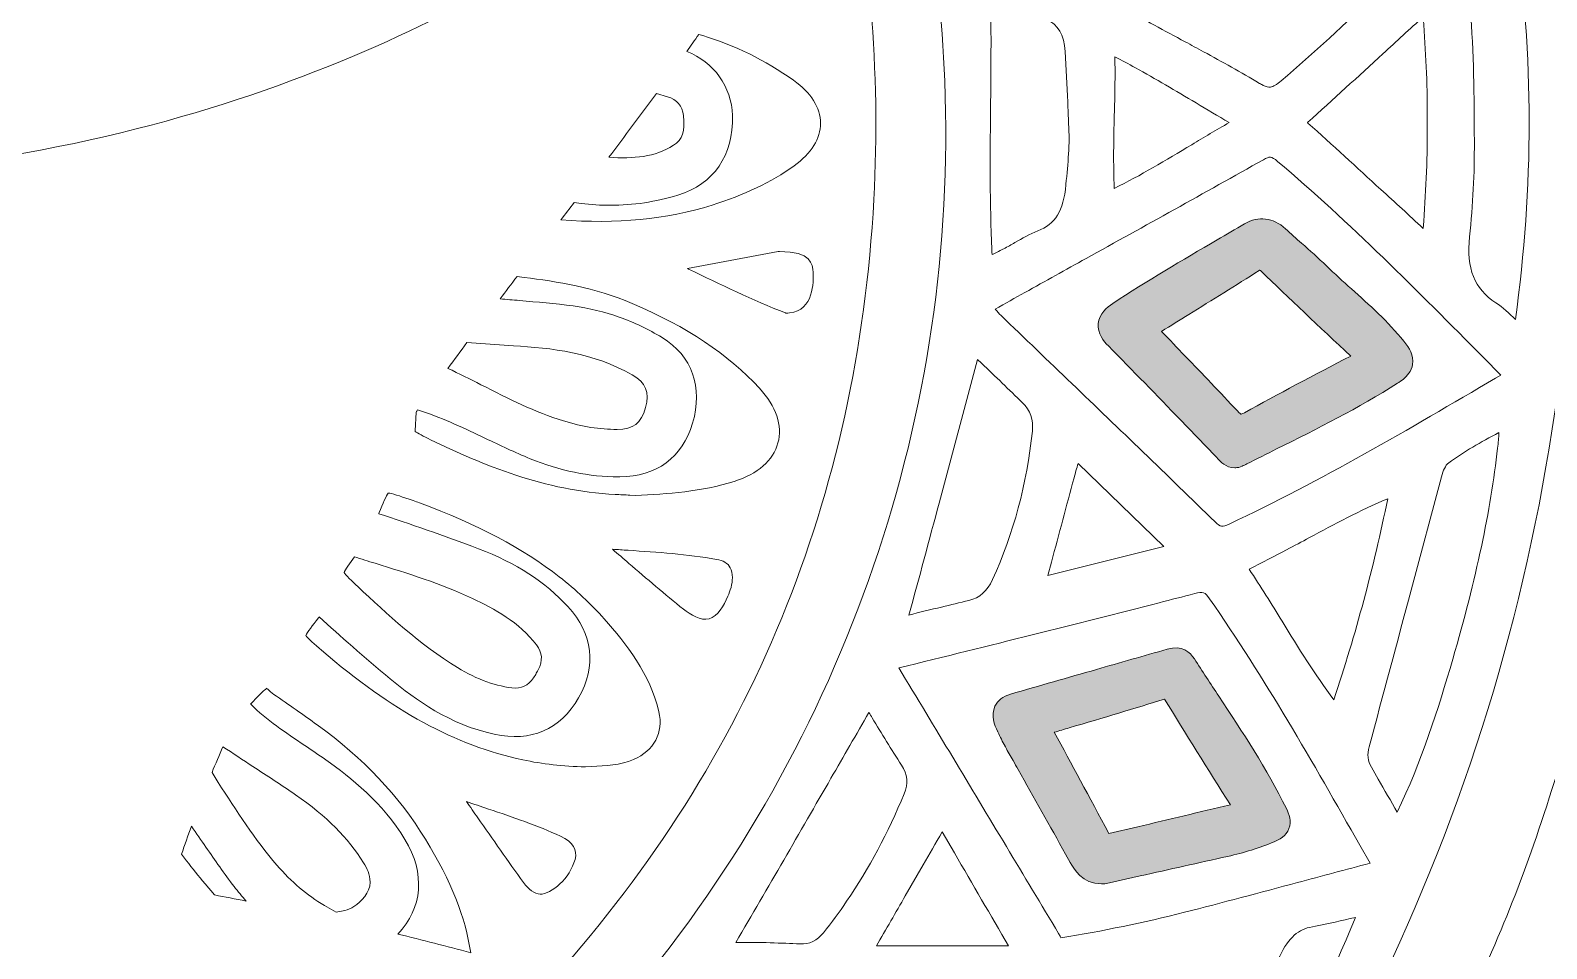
# Model space of a CAD drawing. Extents: x 126 to 2875, y -2951 to -49.
# Drawn here: x 2024.7 to 2422.1, y -1812.4 to -1571.7 of the extents above; entities that cross this region are included whole.
import ezdxf

# ---------------------------------------------------------------- set-up
doc = ezdxf.new("R2010")
doc.units = 0
doc.header["$MEASUREMENT"] = 0
doc.layers.add('Layer 1', color=7, linetype='Continuous')

# ---------------------------------------------------------------- blocks, each defined once
blk = doc.blocks.new('block 2')
at = {"layer": 'Layer 1', "true_color": 0x96c0ff}
h = blk.add_hatch(color=151, dxfattribs=at)
h.dxf.hatch_style = 2
edge = h.paths.add_edge_path()
edge.add_spline(control_points=[(2370.9, -1639.44), (2368.72, -1637.48), (2366.47, -1635.46), (2364.35, -1633.41), (2362.22, -1631.36), (2360, -1629.39), (2357.84, -1627.49), (2356.42, -1626.24), (2355, -1624.98), (2353.61, -1623.7), (2350.35, -1620.72), (2346.55, -1620.26), (2342.89, -1622.42), (2340.5, -1623.82), (2338.11, -1625.22), (2335.71, -1626.61), (2326.65, -1631.89), (2317.29, -1637.35), (2308.37, -1643.3), (2306.85, -1644.31), (2304.81, -1645.96), (2304.55, -1648.54), (2304.28, -1651.13), (2305.94, -1653.14), (2307.21, -1654.42), (2313.56, -1660.82), (2319.93, -1667.43), (2326.1, -1673.82), (2329.24, -1677.08), (2332.38, -1680.34), (2335.53, -1683.59), (2335.63, -1683.69), (2335.72, -1683.8), (2335.82, -1683.91), (2336.51, -1684.71), (2337.9, -1686.33), (2340.39, -1686.33), (2340.55, -1686.33), (2340.71, -1686.32), (2340.88, -1686.31), (2340.88, -1686.31), (2341.41, -1686.27), (2341.41, -1686.27), (2341.41, -1686.27), (2342.25, -1685.9), (2342.25, -1685.9), (2342.65, -1685.73), (2343.09, -1685.54), (2343.51, -1685.33), (2346.1, -1684.02), (2348.7, -1682.72), (2351.31, -1681.42), (2361.86, -1676.16), (2372.76, -1670.72), (2382.98, -1664.21), (2382.98, -1664.21), (2382.98, -1664.21), (2382.98, -1664.21), (2384.01, -1663.55), (2385.15, -1662.72), (2385.95, -1661.59), (2386.44, -1660.92), (2386.8, -1660.14), (2386.95, -1659.24), (2387.33, -1656.88), (2386.07, -1654.93), (2384.65, -1653.18), (2380.48, -1648.04), (2375.61, -1643.66), (2370.9, -1639.44)], knot_values=[0, 0, 0, 0, 1, 1, 1, 2, 2, 2, 3, 3, 3, 4, 4, 4, 5, 5, 5, 6, 6, 6, 7, 7, 7, 8, 8, 8, 9, 9, 9, 10, 10, 10, 11, 11, 11, 12, 12, 12, 13, 13, 13, 14, 14, 14, 15, 15, 15, 16, 16, 16, 17, 17, 17, 18, 18, 18, 19, 19, 19, 20, 20, 20, 21, 21, 21, 22, 22, 22, 23, 23, 23, 23], degree=3, periodic=1)
edge = h.paths.add_edge_path()
edge.add_spline(control_points=[(2342.86, -1671.93), (2342.25, -1672.27), (2341.98, -1672.31), (2341.94, -1672.31), (2341.94, -1672.3), (2341.65, -1672.16), (2341.01, -1671.46), (2336.51, -1666.6), (2331.85, -1661.75), (2327.35, -1657.07), (2325.27, -1654.91), (2323.2, -1652.75), (2321.14, -1650.59), (2323.52, -1649.11), (2325.9, -1647.63), (2328.28, -1646.16), (2334.35, -1642.41), (2340.62, -1638.53), (2346.75, -1634.63), (2346.81, -1634.59), (2346.87, -1634.56), (2346.92, -1634.53), (2346.99, -1634.6), (2347.1, -1634.69), (2347.22, -1634.81), (2354.41, -1641.7), (2362.52, -1649.49), (2370.73, -1657.05), (2361.02, -1662.07), (2351.65, -1667.08), (2342.86, -1671.93)], knot_values=[0, 0, 0, 0, 1, 1, 1, 2, 2, 2, 3, 3, 3, 4, 4, 4, 5, 5, 5, 6, 6, 6, 7, 7, 7, 8, 8, 8, 9, 9, 9, 10, 10, 10, 10], degree=3, periodic=1)
h = blk.add_hatch(color=151, dxfattribs=at)
h.dxf.hatch_style = 2
edge = h.paths.add_edge_path()
edge.add_spline(control_points=[(2336.13, -1746.2), (2333.99, -1742.96), (2331.85, -1739.72), (2329.76, -1736.45), (2328.62, -1734.68), (2326.47, -1732.79), (2322.65, -1733.89), (2316.46, -1735.67), (2310.26, -1737.45), (2304.06, -1739.22), (2296.56, -1741.37), (2289.06, -1743.52), (2281.57, -1745.68), (2279.56, -1746.26), (2278.18, -1747.34), (2277.47, -1748.88), (2276.32, -1751.36), (2277.42, -1753.79), (2278.15, -1755.4), (2278.17, -1755.44), (2278.18, -1755.47), (2278.2, -1755.5), (2278.2, -1755.5), (2278.2, -1755.51), (2278.2, -1755.51), (2278.21, -1755.54), (2278.23, -1755.57), (2278.25, -1755.61), (2278.84, -1756.9), (2279.47, -1758.14), (2280.12, -1759.35), (2280.15, -1759.41), (2280.19, -1759.47), (2280.22, -1759.54), (2280.88, -1760.75), (2281.56, -1761.94), (2282.22, -1763.1), (2282.67, -1763.88), (2283.11, -1764.65), (2283.54, -1765.43), (2287.68, -1772.83), (2291.83, -1780.24), (2295.99, -1787.64), (2295.99, -1787.64), (2297.2, -1789.8), (2297.2, -1789.8), (2298.09, -1791.38), (2300.36, -1795.43), (2305.37, -1795.43), (2305.66, -1795.43), (2305.97, -1795.42), (2306.28, -1795.39), (2306.28, -1795.39), (2306.68, -1795.33), (2306.68, -1795.33), (2306.68, -1795.33), (2315.53, -1793.34), (2315.53, -1793.34), (2323.18, -1791.63), (2330.82, -1789.91), (2338.46, -1788.22), (2342.73, -1787.28), (2346.73, -1786.03), (2350.67, -1784.4), (2351.97, -1783.86), (2353.79, -1782.92), (2354.54, -1780.95), (2355.27, -1779.01), (2354.56, -1777.11), (2353.85, -1775.68), (2348.74, -1765.28), (2342.33, -1755.58), (2336.13, -1746.2)], knot_values=[0, 0, 0, 0, 1, 1, 1, 2, 2, 2, 3, 3, 3, 4, 4, 4, 5, 5, 5, 6, 6, 6, 7, 7, 7, 8, 8, 8, 9, 9, 9, 10, 10, 10, 11, 11, 11, 12, 12, 12, 13, 13, 13, 14, 14, 14, 15, 15, 15, 16, 16, 16, 17, 17, 17, 18, 18, 18, 19, 19, 19, 20, 20, 20, 21, 21, 21, 22, 22, 22, 23, 23, 23, 24, 24, 24, 24], degree=3, periodic=1)
edge = h.paths.add_edge_path()
edge.add_spline(control_points=[(2314.91, -1780.46), (2314.91, -1780.46), (2307.36, -1782.25), (2307.36, -1782.25), (2302.06, -1772.38), (2297.57, -1764.03), (2293.01, -1755.7), (2294.34, -1755.31), (2295.65, -1754.92), (2296.94, -1754.54), (2306, -1751.86), (2314.21, -1749.38), (2321.9, -1747), (2327.41, -1755.91), (2333.3, -1765.4), (2339.19, -1774.69), (2331.12, -1776.59), (2323.05, -1778.52), (2314.91, -1780.46)], knot_values=[0, 0, 0, 0, 1, 1, 1, 2, 2, 2, 3, 3, 3, 4, 4, 4, 5, 5, 5, 6, 6, 6, 6], degree=3, periodic=1)
at = {"layer": 'Layer 1', "lineweight": 0}
for points, knots in [([(2818.52, -1015.73), (2765.29, -1065.49), (2703.63, -1093.3), (2640.24, -1096.15), (2556.69, -1099.87), (2474.7, -1071.45), (2412.6, -1046.28), (2390.46, -1037.31), (2368.11, -1027.6), (2346.48, -1018.23), (2338.27, -1014.67), (2330.02, -1011.09), (2321.71, -1007.53), (2370.51, -1008.44), (2426.27, -1007.2), (2513.09, -924.65), (2568.78, -871.7), (2642.17, -798.11), (2625.81, -711.87), (2622.52, -694.49), (2611.09, -653.09), (2560.09, -612.54), (2565.36, -622.37), (2601.86, -692.87), (2569.54, -747.69), (2554.2, -773.71), (2526.78, -791.73), (2470.03, -803.98), (2455.63, -807.08), (2439.86, -809.44), (2422.81, -811.04), (2491.94, -734.79), (2533.75, -634.63), (2547.11, -513), (2561.91, -378.42), (2538.09, -252.24), (2515.5, -170.1), (2510.84, -153.21), (2505.7, -136.24), (2500.21, -119.65), (2496.11, -107.32), (2491.02, -97.85), (2485.03, -91.28), (2485.03, -91.28), (2489.08, -88.91), (2489.08, -88.91), (2488.22, -87.43), (2467.53, -52.75), (2420.58, -50.35), (2390.21, -48.79), (2356.11, -61.25), (2319.21, -87.4), (2293.72, -105.48), (2266.78, -130.21), (2238.64, -161.33), (2186.92, -191.97), (2146.46, -219.39), (2111.33, -247.55), (2059.02, -289.5), (2001.37, -329.63), (1934.36, -338.98), (1877.45, -346.93), (1826.29, -329.19), (1772.12, -310.4), (1744.15, -300.69), (1715.23, -290.66), (1685.52, -284.53), (1598.6, -266.59), (1534.9, -282.01), (1500.31, -329.06), (1465.72, -282.01), (1402.02, -266.61), (1315.1, -284.53), (1285.39, -290.66), (1256.47, -300.69), (1228.5, -310.4), (1174.33, -329.19), (1123.17, -346.93), (1066.26, -338.98), (999.25, -329.63), (941.6, -289.5), (889.29, -247.55), (854.16, -219.39), (813.72, -191.97), (761.98, -161.33), (733.84, -130.21), (706.9, -105.48), (681.41, -87.4), (644.51, -61.25), (610.42, -48.78), (580.04, -50.35), (533.09, -52.75), (512.4, -87.43), (511.54, -88.91), (511.54, -88.91), (515.6, -91.28), (515.6, -91.28), (509.6, -97.85), (504.51, -107.32), (500.43, -119.65), (494.91, -136.25), (489.76, -153.22), (485.12, -170.1), (462.53, -252.24), (438.71, -378.42), (453.51, -513), (466.87, -634.63), (508.68, -734.79), (577.81, -811.04), (560.76, -809.44), (544.99, -807.08), (530.59, -803.98), (473.84, -791.73), (446.42, -773.71), (431.08, -747.69), (398.76, -692.87), (435.26, -622.37), (440.53, -612.54), (389.53, -653.09), (378.1, -694.49), (374.81, -711.87), (358.45, -798.11), (431.84, -871.7), (487.53, -924.65), (574.36, -1007.2), (630.11, -1008.44), (678.91, -1007.53), (670.6, -1011.09), (662.35, -1014.67), (654.14, -1018.23), (632.51, -1027.6), (610.16, -1037.31), (588.02, -1046.28), (525.92, -1071.45), (443.9, -1099.88), (360.39, -1096.15), (296.99, -1093.3), (235.33, -1065.49), (182.1, -1015.73), (182.1, -1015.73), (125.87, -963.15), (125.87, -963.15), (125.87, -963.15), (170.22, -1026.07), (170.22, -1026.07), (219.77, -1096.34), (304.4, -1156.08), (385.84, -1178.26), (421.01, -1187.83), (457.96, -1193.28), (496.54, -1194.59), (485.65, -1205.66), (470.29, -1222.36), (453.05, -1244.47), (422.71, -1283.4), (380.73, -1347.02), (353.04, -1429.06), (321.9, -1521.35), (314.84, -1617.62), (332.07, -1715.18), (353.53, -1836.78), (412.97, -1960.62), (508.76, -2083.27), (508.76, -2083.27), (517.35, -2094.25), (517.35, -2094.25), (517.35, -2094.25), (522.39, -2081.24), (522.39, -2081.24), (522.59, -2080.7), (544.03, -2026.57), (607.28, -1966.45), (618.55, -1955.74), (631.63, -1944.41), (646.68, -1932.9), (644.92, -1962.85), (643.59, -2025.77), (654.99, -2105.75), (664.24, -2170.7), (680.05, -2233.27), (701.96, -2291.74), (729.36, -2364.83), (766.43, -2431.68), (812.16, -2490.44), (814.05, -2493.21), (839.63, -2531.25), (859.49, -2587.32), (878.32, -2640.42), (895.73, -2721.14), (871.87, -2804.06), (871.87, -2804.06), (865.62, -2825.84), (865.62, -2825.84), (865.62, -2825.84), (884.08, -2812.68), (884.08, -2812.68), (885.65, -2811.57), (922.92, -2784.71), (954.16, -2735.73), (978.8, -2697.08), (1003.28, -2637.97), (992.89, -2564.05), (993.48, -2564.79), (994.03, -2565.49), (994.54, -2566.17), (1016.21, -2595.31), (1039.76, -2622.73), (1064.5, -2647.63), (1109.21, -2692.65), (1155.37, -2726.78), (1201.72, -2749.11), (1255.68, -2775.1), (1310.13, -2785.14), (1363.64, -2778.93), (1378.87, -2809.5), (1404.34, -2833.21), (1429, -2856.2), (1455.2, -2880.59), (1479.94, -2903.62), (1493.04, -2933.91), (1493.04, -2933.91), (1500.31, -2950.67), (1500.31, -2950.67), (1500.31, -2950.67), (1507.58, -2933.91), (1507.58, -2933.91), (1520.68, -2903.62), (1545.42, -2880.59), (1571.62, -2856.2), (1596.29, -2833.21), (1621.76, -2809.5), (1636.98, -2778.93), (1690.49, -2785.14), (1744.94, -2775.1), (1798.9, -2749.11), (1845.25, -2726.78), (1891.43, -2692.65), (1936.12, -2647.63), (1960.86, -2622.73), (1984.41, -2595.33), (2006.08, -2566.18), (2006.59, -2565.5), (2007.14, -2564.79), (2007.73, -2564.05), (1997.35, -2637.97), (2021.82, -2697.08), (2046.46, -2735.73), (2077.7, -2784.71), (2114.98, -2811.57), (2116.54, -2812.68), (2116.54, -2812.68), (2135, -2825.84), (2135, -2825.84), (2135, -2825.84), (2128.75, -2804.06), (2128.75, -2804.06), (2104.89, -2721.14), (2122.3, -2640.42), (2141.13, -2587.32), (2161.01, -2531.22), (2186.59, -2493.18), (2188.46, -2490.44), (2234.19, -2431.68), (2271.26, -2364.83), (2298.65, -2291.74), (2320.57, -2233.27), (2336.38, -2170.7), (2345.63, -2105.75), (2357.03, -2025.77), (2355.7, -1962.85), (2353.94, -1932.9), (2368.99, -1944.41), (2382.07, -1955.74), (2393.34, -1966.45), (2456.59, -2026.57), (2478.03, -2080.7), (2478.23, -2081.24), (2478.23, -2081.24), (2483.25, -2094.29), (2483.25, -2094.29), (2483.25, -2094.29), (2491.86, -2083.27), (2491.86, -2083.27), (2587.65, -1960.62), (2647.09, -1836.78), (2668.55, -1715.18), (2685.78, -1617.62), (2678.72, -1521.35), (2647.58, -1429.06), (2619.89, -1347.02), (2577.91, -1283.4), (2547.57, -1244.47), (2530.33, -1222.36), (2514.97, -1205.66), (2504.08, -1194.59), (2542.66, -1193.28), (2579.61, -1187.83), (2614.78, -1178.26), (2696.22, -1156.08), (2780.85, -1096.34), (2830.4, -1026.07), (2830.4, -1026.07), (2874.75, -963.15), (2874.75, -963.15), (2874.75, -963.15), (2818.52, -1015.73), (2818.52, -1015.73)], [0, 0, 0, 0, 1, 1, 1, 2, 2, 2, 3, 3, 3, 4, 4, 4, 5, 5, 5, 6, 6, 6, 7, 7, 7, 8, 8, 8, 9, 9, 9, 10, 10, 10, 11, 11, 11, 12, 12, 12, 13, 13, 13, 14, 14, 14, 15, 15, 15, 16, 16, 16, 17, 17, 17, 18, 18, 18, 19, 19, 19, 20, 20, 20, 21, 21, 21, 22, 22, 22, 23, 23, 23, 24, 24, 24, 25, 25, 25, 26, 26, 26, 27, 27, 27, 28, 28, 28, 29, 29, 29, 30, 30, 30, 31, 31, 31, 32, 32, 32, 33, 33, 33, 34, 34, 34, 35, 35, 35, 36, 36, 36, 37, 37, 37, 38, 38, 38, 39, 39, 39, 40, 40, 40, 41, 41, 41, 42, 42, 42, 43, 43, 43, 44, 44, 44, 45, 45, 45, 46, 46, 46, 47, 47, 47, 48, 48, 48, 49, 49, 49, 50, 50, 50, 51, 51, 51, 52, 52, 52, 53, 53, 53, 54, 54, 54, 55, 55, 55, 56, 56, 56, 57, 57, 57, 58, 58, 58, 59, 59, 59, 60, 60, 60, 61, 61, 61, 62, 62, 62, 63, 63, 63, 64, 64, 64, 65, 65, 65, 66, 66, 66, 67, 67, 67, 68, 68, 68, 69, 69, 69, 70, 70, 70, 71, 71, 71, 72, 72, 72, 73, 73, 73, 74, 74, 74, 75, 75, 75, 76, 76, 76, 77, 77, 77, 78, 78, 78, 79, 79, 79, 80, 80, 80, 81, 81, 81, 82, 82, 82, 83, 83, 83, 84, 84, 84, 85, 85, 85, 86, 86, 86, 87, 87, 87, 88, 88, 88, 89, 89, 89, 90, 90, 90, 91, 91, 91, 92, 92, 92, 93, 93, 93, 94, 94, 94, 95, 95, 95, 96, 96, 96, 97, 97, 97, 98, 98, 98, 99, 99, 99, 100, 100, 100, 101, 101, 101, 102, 102, 102, 102]), ([(2352.44, -1911.22), (2352.44, -1911.22), (2352.1, -1911.71), (2352.1, -1911.71), (2345.87, -1907.18), (2339.52, -1902.76), (2333.04, -1898.47), (2396.4, -1809.49), (2429.8, -1704.59), (2429.65, -1595.1), (2429.57, -1524.07), (2415.42, -1455.16), (2387.59, -1390.29), (2360.68, -1327.55), (2322.25, -1271.35), (2273.37, -1223.28), (2273.37, -1223.28), (2269.01, -1218.99), (2269.01, -1218.99), (2263.03, -1201.34), (2255.61, -1184.49), (2246.88, -1168.77), (2261.75, -1180.88), (2275.68, -1194.5), (2289.21, -1207.73), (2289.21, -1207.73), (2292.87, -1211.31), (2292.87, -1211.31), (2327.85, -1245.44), (2354.92, -1280.61), (2375.63, -1318.81), (2379.03, -1325.08), (2382.61, -1331.36), (2386.07, -1337.44), (2392.85, -1349.28), (2399.85, -1361.53), (2405.66, -1374.1), (2418.45, -1401.69), (2426.65, -1430.55), (2435.29, -1462.68), (2444.25, -1495.97), (2449.14, -1524.24), (2450.66, -1551.65), (2451.58, -1568.03), (2451.43, -1584.75), (2451.31, -1600.92), (2451.24, -1608.62), (2451.18, -1616.58), (2451.23, -1624.41), (2451.31, -1639.44), (2449.73, -1654.43), (2448.16, -1667.12), (2445.04, -1692.36), (2438.52, -1716.73), (2432.22, -1740.32), (2424.9, -1767.69), (2418.1, -1788.39), (2410.14, -1807.47), (2401.38, -1828.47), (2389.75, -1848.47), (2378.49, -1867.79), (2374.91, -1873.95), (2371.21, -1880.32), (2367.65, -1886.63), (2362.04, -1896.56), (2357.22, -1904.38), (2352.44, -1911.22)], [0, 0, 0, 0, 1, 1, 1, 2, 2, 2, 3, 3, 3, 4, 4, 4, 5, 5, 5, 6, 6, 6, 7, 7, 7, 8, 8, 8, 9, 9, 9, 10, 10, 10, 11, 11, 11, 12, 12, 12, 13, 13, 13, 14, 14, 14, 15, 15, 15, 16, 16, 16, 17, 17, 17, 18, 18, 18, 19, 19, 19, 20, 20, 20, 21, 21, 21, 22, 22, 22, 22]), ([(1814.28, -1505.98), (1817.74, -1506.33), (1821.18, -1506.55), (1824.56, -1506.55), (1840.09, -1506.55), (1854.75, -1502.78), (1868.18, -1495.42), (1898.14, -1507.12), (1929.44, -1513.02), (1961.68, -1513.02), (1975.64, -1513.02), (1989.78, -1511.91), (2004.06, -1509.71), (2042.79, -1503.71), (2082.6, -1489.61), (2122.4, -1467.8), (2178.82, -1436.86), (2218.47, -1399.78), (2231.02, -1387.33), (2239.06, -1390.42), (2248.32, -1392.32), (2258.98, -1392.32), (2260.83, -1392.32), (2262.73, -1392.24), (2264.68, -1392.11), (2257.25, -1428.92), (2243.37, -1466.37), (2222.82, -1505.17), (2212.82, -1514.97), (2178.69, -1546.12), (2123.97, -1571.89), (2063.37, -1600.43), (1964.69, -1627.71), (1838.73, -1595.65), (1829.92, -1566.22), (1821.67, -1536.32), (1814.28, -1505.99), (1814.28, -1505.99), (1814.28, -1505.98), (1814.28, -1505.98)], [0, 0, 0, 0, 1, 1, 1, 2, 2, 2, 3, 3, 3, 4, 4, 4, 5, 5, 5, 6, 6, 6, 7, 7, 7, 8, 8, 8, 9, 9, 9, 10, 10, 10, 11, 11, 11, 12, 12, 12, 13, 13, 13, 13]), ([(2182.08, -1824.85), (2182.08, -1824.85), (2181.27, -1825.81), (2181.27, -1825.81), (2174.95, -1823.73), (2168.59, -1821.72), (2162.16, -1819.78), (2213.4, -1762.56), (2241.52, -1694.03), (2245.73, -1616.06), (2247.55, -1582.26), (2244.67, -1548.91), (2237.15, -1516.9), (2237.15, -1516.9), (2236.45, -1513.91), (2236.45, -1513.91), (2237.04, -1513.31), (2237.42, -1512.91), (2237.54, -1512.77), (2237.54, -1512.77), (2236.97, -1512.25), (2236.97, -1512.25), (2241.03, -1504.57), (2244.84, -1496.95), (2248.4, -1489.37), (2257.65, -1519.81), (2263.01, -1551.95), (2264.31, -1584.95), (2267.75, -1671.87), (2238.54, -1757.07), (2182.08, -1824.85)], [0, 0, 0, 0, 1, 1, 1, 2, 2, 2, 3, 3, 3, 4, 4, 4, 5, 5, 5, 6, 6, 6, 7, 7, 7, 8, 8, 8, 9, 9, 9, 10, 10, 10, 10]), ([(2401.24, -1538.54), (2385.68, -1554.18), (2369.58, -1570.34), (2352.53, -1584.87), (2351.3, -1585.92), (2350.49, -1586.47), (2349.67, -1586.57), (2349.1, -1586.63), (2348.51, -1586.47), (2347.8, -1586.12), (2347.48, -1585.96), (2347.16, -1585.79), (2346.78, -1585.57), (2341.99, -1582.69), (2337.05, -1579.95), (2332.16, -1577.29), (2330.53, -1576.4), (2328.91, -1575.53), (2327.3, -1574.66), (2322.01, -1571.81), (2316.55, -1568.87), (2311.28, -1565.8), (2303.46, -1561.24), (2295.35, -1556.9), (2287.52, -1552.72), (2284.18, -1550.93), (2280.84, -1549.13), (2277.51, -1547.32), (2283.15, -1541.85), (2288.8, -1536.37), (2294.45, -1530.89), (2307.84, -1517.9), (2321.69, -1504.47), (2335.21, -1491.18), (2335.47, -1490.94), (2335.67, -1490.75), (2335.86, -1490.59), (2336.8, -1489.81), (2337.35, -1489.89), (2338.97, -1490.65), (2362.85, -1501.86), (2385.99, -1515.51), (2408.38, -1528.69), (2408.38, -1528.69), (2410.07, -1529.69), (2410.07, -1529.69), (2407.13, -1532.63), (2404.18, -1535.59), (2401.24, -1538.54)], [0, 0, 0, 0, 1, 1, 1, 2, 2, 2, 3, 3, 3, 4, 4, 4, 5, 5, 5, 6, 6, 6, 7, 7, 7, 8, 8, 8, 9, 9, 9, 10, 10, 10, 11, 11, 11, 12, 12, 12, 13, 13, 13, 14, 14, 14, 15, 15, 15, 16, 16, 16, 16]), ([(2408.73, -1643.09), (2403.08, -1639.37), (2401.03, -1634.2), (2401.89, -1625.78), (2402.76, -1617.43), (2403.17, -1609.06), (2403.12, -1600.92), (2403.12, -1600.92), (2403.11, -1598.25), (2403.11, -1598.25), (2403.04, -1586.98), (2402.98, -1575.33), (2401.81, -1563.82), (2401.25, -1558.44), (2402, -1555.13), (2404.28, -1552.75), (2407.13, -1549.79), (2410.28, -1547.02), (2413.6, -1544.09), (2413.68, -1544.02), (2413.76, -1543.95), (2413.82, -1543.89), (2418.7, -1578.62), (2418.71, -1612.64), (2413.87, -1647.51), (2412.26, -1645.86), (2410.63, -1644.34), (2408.73, -1643.09)], [0, 0, 0, 0, 1, 1, 1, 2, 2, 2, 3, 3, 3, 4, 4, 4, 5, 5, 5, 6, 6, 6, 7, 7, 7, 8, 8, 8, 9, 9, 9, 9]), ([(2276.58, -1627.53), (2276.58, -1627.53), (2276.56, -1626.88), (2276.56, -1626.88), (2276.09, -1614.92), (2276.22, -1602.71), (2276.33, -1590.92), (2276.36, -1588.43), (2276.39, -1585.95), (2276.41, -1583.43), (2276.42, -1580.91), (2276.44, -1578.4), (2276.44, -1575.86), (2276.45, -1570.82), (2276.42, -1565.73), (2276.3, -1560.67), (2277.01, -1561.08), (2277.72, -1561.49), (2278.43, -1561.92), (2282.42, -1564.25), (2286.54, -1566.67), (2290.84, -1568.71), (2294.14, -1570.28), (2295.59, -1572.75), (2295.88, -1577.23), (2296.15, -1581.63), (2296.35, -1586.11), (2296.54, -1590.46), (2296.62, -1592.36), (2296.7, -1594.27), (2296.79, -1596.19), (2297.13, -1601.45), (2296.62, -1606.57), (2296.08, -1612.02), (2296.08, -1612.02), (2296.07, -1612.19), (2296.07, -1612.19), (2295.39, -1619.08), (2293.31, -1622.47), (2288.69, -1624.27), (2286.55, -1625.09), (2284.61, -1626.22), (2282.72, -1627.3), (2281.76, -1627.87), (2280.78, -1628.42), (2279.78, -1628.93), (2279.78, -1628.93), (2279.57, -1629.04), (2279.57, -1629.04), (2278.57, -1629.54), (2277.55, -1630.08), (2276.72, -1630.48), (2276.66, -1629.62), (2276.63, -1628.56), (2276.58, -1627.53)], [0, 0, 0, 0, 1, 1, 1, 2, 2, 2, 3, 3, 3, 4, 4, 4, 5, 5, 5, 6, 6, 6, 7, 7, 7, 8, 8, 8, 9, 9, 9, 10, 10, 10, 11, 11, 11, 12, 12, 12, 13, 13, 13, 14, 14, 14, 15, 15, 15, 16, 16, 16, 17, 17, 17, 18, 18, 18, 18]), ([(2389.86, -1621.72), (2389.86, -1621.72), (2389.73, -1623.58), (2389.73, -1623.58), (2386.03, -1620.19), (2382.31, -1616.78), (2378.6, -1613.38), (2372.37, -1607.67), (2365.91, -1601.75), (2359.51, -1595.97), (2359.46, -1595.92), (2359.42, -1595.89), (2359.37, -1595.84), (2359.4, -1595.83), (2359.42, -1595.79), (2359.45, -1595.78), (2366.07, -1589.83), (2372.73, -1583.72), (2379.17, -1577.8), (2382.69, -1574.57), (2386.22, -1571.34), (2389.75, -1568.12), (2389.75, -1568.12), (2389.87, -1570.21), (2389.87, -1570.21), (2390.41, -1578.52), (2390.95, -1587.14), (2390.73, -1595.54), (2390.73, -1595.54), (2390.73, -1595.73), (2390.73, -1595.73), (2390.98, -1604.36), (2390.41, -1613.19), (2389.86, -1621.72)], [0, 0, 0, 0, 1, 1, 1, 2, 2, 2, 3, 3, 3, 4, 4, 4, 5, 5, 5, 6, 6, 6, 7, 7, 7, 8, 8, 8, 9, 9, 9, 10, 10, 10, 11, 11, 11, 11]), ([(2224.85, -1607.18), (2218.79, -1611.51), (2211.74, -1614.88), (2203.32, -1617.5), (2191.32, -1621.22), (2178.31, -1622.47), (2163.67, -1621.36), (2164.82, -1619.86), (2165.99, -1618.34), (2167.15, -1616.83), (2167.15, -1616.83), (2169, -1617.05), (2169, -1617.05), (2171.57, -1617.37), (2174.11, -1617.54), (2176.66, -1617.54), (2182.66, -1617.54), (2188.58, -1616.64), (2194.35, -1614.87), (2203.84, -1611.94), (2208.92, -1604.53), (2208.66, -1594.01), (2208.47, -1586.47), (2203.81, -1579.98), (2196.7, -1577.23), (2197.76, -1575.74), (2198.81, -1574.25), (2199.85, -1572.75), (2199.85, -1572.75), (2200.87, -1573.05), (2200.87, -1573.05), (2209.21, -1575.55), (2217.22, -1579.49), (2224.69, -1584.78), (2229.25, -1588.01), (2231.77, -1592.01), (2231.78, -1596.03), (2231.78, -1600.02), (2229.33, -1603.98), (2224.85, -1607.18)], [0, 0, 0, 0, 1, 1, 1, 2, 2, 2, 3, 3, 3, 4, 4, 4, 5, 5, 5, 6, 6, 6, 7, 7, 7, 8, 8, 8, 9, 9, 9, 10, 10, 10, 11, 11, 11, 12, 12, 12, 13, 13, 13, 13]), ([(2308.9, -1578.63), (2310.71, -1579.55), (2312.5, -1580.52), (2314.27, -1581.48), (2319.59, -1584.41), (2324.8, -1587.5), (2330.18, -1590.71), (2333.01, -1592.41), (2335.91, -1594.13), (2338.85, -1595.86), (2335.51, -1597.79), (2332.25, -1599.74), (2329.07, -1601.65), (2322.2, -1605.77), (2315.66, -1609.69), (2308.76, -1613.13), (2308.45, -1606.69), (2308.6, -1600.23), (2308.76, -1593.93), (2308.89, -1588.92), (2309.02, -1583.8), (2308.9, -1578.63)], [0, 0, 0, 0, 1, 1, 1, 2, 2, 2, 3, 3, 3, 4, 4, 4, 5, 5, 5, 6, 6, 6, 7, 7, 7, 7]), ([(2193.22, -1601.81), (2188.31, -1604.93), (2182.84, -1605.37), (2176.24, -1604.96), (2180.43, -1599.44), (2184.61, -1593.86), (2188.74, -1588.23), (2188.74, -1588.23), (2191.62, -1589.08), (2191.62, -1589.08), (2194.17, -1589.86), (2195.5, -1591.43), (2195.82, -1594.04), (2196.31, -1598.12), (2195.58, -1600.31), (2193.22, -1601.81)], [0, 0, 0, 0, 1, 1, 1, 2, 2, 2, 3, 3, 3, 4, 4, 4, 5, 5, 5, 5]), ([(2408.69, -1662.83), (2386.18, -1676.1), (2362.92, -1689.82), (2338.89, -1701.09), (2336.99, -1702), (2336.64, -1701.93), (2335.15, -1700.51), (2322.71, -1688.37), (2309.97, -1676.13), (2297.65, -1664.29), (2291.44, -1658.34), (2285.26, -1652.39), (2279.07, -1646.42), (2278.54, -1645.93), (2278.05, -1645.36), (2277.56, -1644.76), (2280.14, -1643.28), (2282.74, -1641.83), (2285.33, -1640.39), (2290.67, -1637.43), (2296.02, -1634.45), (2301.35, -1631.49), (2316.61, -1623.04), (2332.38, -1614.3), (2347.83, -1605.59), (2349.51, -1604.64), (2349.86, -1604.61), (2351.55, -1606.04), (2370.51, -1622.1), (2388.31, -1640.09), (2405.53, -1657.47), (2405.53, -1657.47), (2410.06, -1662.03), (2410.06, -1662.03), (2410.06, -1662.03), (2408.69, -1662.83), (2408.69, -1662.83)], [0, 0, 0, 0, 1, 1, 1, 2, 2, 2, 3, 3, 3, 4, 4, 4, 5, 5, 5, 6, 6, 6, 7, 7, 7, 8, 8, 8, 9, 9, 9, 10, 10, 10, 11, 11, 11, 12, 12, 12, 12]), ([(2370.9, -1639.44), (2368.72, -1637.48), (2366.47, -1635.46), (2364.35, -1633.41), (2362.22, -1631.36), (2360, -1629.39), (2357.84, -1627.49), (2356.42, -1626.24), (2355, -1624.98), (2353.61, -1623.7), (2350.35, -1620.72), (2346.55, -1620.26), (2342.89, -1622.42), (2340.5, -1623.82), (2338.11, -1625.22), (2335.71, -1626.61), (2326.65, -1631.89), (2317.29, -1637.35), (2308.37, -1643.3), (2306.85, -1644.31), (2304.81, -1645.96), (2304.55, -1648.54), (2304.28, -1651.13), (2305.94, -1653.14), (2307.21, -1654.42), (2313.56, -1660.82), (2319.93, -1667.43), (2326.1, -1673.82), (2329.24, -1677.08), (2332.38, -1680.34), (2335.53, -1683.59), (2335.63, -1683.69), (2335.72, -1683.8), (2335.82, -1683.91), (2336.51, -1684.71), (2337.9, -1686.33), (2340.39, -1686.33), (2340.55, -1686.33), (2340.71, -1686.32), (2340.88, -1686.31), (2340.88, -1686.31), (2341.41, -1686.27), (2341.41, -1686.27), (2341.41, -1686.27), (2342.25, -1685.9), (2342.25, -1685.9), (2342.65, -1685.73), (2343.09, -1685.54), (2343.51, -1685.33), (2346.1, -1684.02), (2348.7, -1682.72), (2351.31, -1681.42), (2361.86, -1676.16), (2372.76, -1670.72), (2382.98, -1664.21), (2382.98, -1664.21), (2382.98, -1664.21), (2382.98, -1664.21), (2384.01, -1663.55), (2385.15, -1662.72), (2385.95, -1661.59), (2386.44, -1660.92), (2386.8, -1660.14), (2386.95, -1659.24), (2387.33, -1656.88), (2386.07, -1654.93), (2384.65, -1653.18), (2380.48, -1648.04), (2375.61, -1643.66), (2370.9, -1639.44)], [0, 0, 0, 0, 1, 1, 1, 2, 2, 2, 3, 3, 3, 4, 4, 4, 5, 5, 5, 6, 6, 6, 7, 7, 7, 8, 8, 8, 9, 9, 9, 10, 10, 10, 11, 11, 11, 12, 12, 12, 13, 13, 13, 14, 14, 14, 15, 15, 15, 16, 16, 16, 17, 17, 17, 18, 18, 18, 19, 19, 19, 20, 20, 20, 21, 21, 21, 22, 22, 22, 23, 23, 23, 23]), ([(2197.18, -1634.24), (2197.18, -1634.24), (2196.88, -1634.1), (2196.88, -1634.1), (2196.88, -1634.1), (2220.67, -1629.64), (2220.67, -1629.64), (2220.67, -1629.64), (2221.03, -1629.64), (2221.03, -1629.64), (2229.41, -1629.64), (2229.63, -1632.95), (2229.79, -1635.16), (2229.95, -1637.49), (2229.99, -1645.12), (2223.66, -1645.75), (2223.28, -1645.78), (2223.03, -1645.8), (2222.87, -1645.8), (2222.82, -1645.8), (2222.81, -1645.8), (2222.76, -1645.78), (2222.68, -1645.78), (2222.62, -1645.78), (2222.6, -1645.77), (2213.99, -1642.43), (2205.44, -1638.27), (2197.18, -1634.24)], [0, 0, 0, 0, 1, 1, 1, 2, 2, 2, 3, 3, 3, 4, 4, 4, 5, 5, 5, 6, 6, 6, 7, 7, 7, 8, 8, 8, 9, 9, 9, 9]), ([(2183.26, -1693.62), (2183.26, -1693.62), (2181.81, -1693.54), (2181.81, -1693.54), (2180.54, -1693.46), (2179.24, -1693.4), (2177.96, -1693.34), (2159.49, -1692.43), (2143.14, -1685.58), (2129.57, -1678.99), (2127.78, -1678.12), (2126.02, -1677.27), (2125.52, -1676.83), (2125.52, -1676.79), (2125.52, -1676.75), (2125.53, -1676.68), (2125.53, -1676.68), (2125.76, -1671.76), (2125.76, -1671.76), (2125.9, -1671.57), (2126.02, -1671.38), (2126.17, -1671.19), (2126.17, -1671.19), (2127.45, -1671.57), (2127.45, -1671.57), (2133.13, -1673.49), (2138.63, -1676.11), (2143.93, -1678.65), (2147.73, -1680.45), (2151.65, -1682.32), (2155.64, -1683.97), (2163.4, -1687.13), (2171.2, -1688.73), (2178.83, -1688.73), (2178.83, -1688.73), (2179.13, -1688.73), (2179.13, -1688.73), (2188.79, -1688.68), (2195.56, -1683.66), (2198.24, -1674.63), (2201.01, -1665.21), (2198.1, -1657.02), (2190.23, -1652.21), (2186.65, -1650.01), (2182.92, -1648.24), (2179.02, -1646.84), (2175.13, -1645.47), (2171.08, -1644.5), (2166.91, -1643.93), (2162.21, -1643.31), (2157.45, -1642.9), (2152.84, -1642.51), (2151.16, -1642.35), (2149.47, -1642.21), (2147.79, -1642.05), (2149.26, -1640.1), (2150.75, -1638.15), (2152.24, -1636.22), (2152.24, -1636.22), (2154.09, -1636.44), (2154.09, -1636.44), (2162.59, -1637.49), (2172.6, -1639.1), (2182.36, -1643.27), (2196.83, -1649.41), (2207.45, -1656.49), (2215.76, -1665.52), (2220.1, -1670.23), (2221.83, -1675.32), (2220.61, -1679.85), (2219.39, -1684.41), (2215.3, -1687.99), (2209.13, -1689.92), (2200.6, -1692.58), (2191.69, -1693.21), (2183.26, -1693.62)], [0, 0, 0, 0, 1, 1, 1, 2, 2, 2, 3, 3, 3, 4, 4, 4, 5, 5, 5, 6, 6, 6, 7, 7, 7, 8, 8, 8, 9, 9, 9, 10, 10, 10, 11, 11, 11, 12, 12, 12, 13, 13, 13, 14, 14, 14, 15, 15, 15, 16, 16, 16, 17, 17, 17, 18, 18, 18, 19, 19, 19, 20, 20, 20, 21, 21, 21, 22, 22, 22, 23, 23, 23, 24, 24, 24, 25, 25, 25, 25]), ([(2342.86, -1671.93), (2342.25, -1672.27), (2341.98, -1672.31), (2341.94, -1672.31), (2341.94, -1672.3), (2341.65, -1672.16), (2341.01, -1671.46), (2336.51, -1666.6), (2331.85, -1661.75), (2327.35, -1657.07), (2325.27, -1654.91), (2323.2, -1652.75), (2321.14, -1650.59), (2323.52, -1649.11), (2325.9, -1647.63), (2328.28, -1646.16), (2334.35, -1642.41), (2340.62, -1638.53), (2346.75, -1634.63), (2346.81, -1634.59), (2346.87, -1634.56), (2346.92, -1634.53), (2346.99, -1634.6), (2347.1, -1634.69), (2347.22, -1634.81), (2354.41, -1641.7), (2362.52, -1649.49), (2370.73, -1657.05), (2361.02, -1662.07), (2351.65, -1667.08), (2342.86, -1671.93)], [0, 0, 0, 0, 1, 1, 1, 2, 2, 2, 3, 3, 3, 4, 4, 4, 5, 5, 5, 6, 6, 6, 7, 7, 7, 8, 8, 8, 9, 9, 9, 10, 10, 10, 10]), ([(2139.1, -1653.54), (2139.1, -1653.54), (2151.26, -1654.38), (2151.26, -1654.38), (2161.06, -1654.9), (2172.36, -1656.2), (2182.39, -1661.99), (2186.03, -1664.08), (2187.02, -1666.51), (2185.89, -1670.59), (2184.75, -1674.67), (2182.66, -1676.27), (2178.45, -1676.29), (2173.93, -1676.32), (2169.37, -1675.58), (2164.4, -1674.06), (2156.89, -1671.76), (2150.02, -1668.26), (2142.76, -1664.57), (2139.94, -1663.13), (2137.03, -1661.66), (2134.1, -1660.28), (2135.76, -1658.02), (2137.42, -1655.77), (2139.1, -1653.54)], [0, 0, 0, 0, 1, 1, 1, 2, 2, 2, 3, 3, 3, 4, 4, 4, 5, 5, 5, 6, 6, 6, 7, 7, 7, 8, 8, 8, 8]), ([(2262.82, -1695.66), (2262.82, -1695.66), (2272.92, -1657.97), (2272.92, -1657.97), (2272.92, -1657.97), (2273.94, -1658.94), (2273.94, -1658.94), (2277.64, -1662.47), (2281.17, -1665.86), (2284.69, -1669.28), (2286.74, -1671.29), (2287.58, -1673.72), (2287.28, -1676.73), (2285.86, -1690.52), (2282.34, -1703.61), (2276.83, -1715.66), (2275.46, -1718.68), (2273.48, -1720.42), (2270.63, -1721.13), (2268.25, -1721.73), (2265.88, -1722.3), (2263.49, -1722.86), (2260.67, -1723.52), (2257.77, -1724.22), (2254.89, -1724.96), (2257.62, -1715.2), (2260.26, -1705.27), (2262.82, -1695.66)], [0, 0, 0, 0, 1, 1, 1, 2, 2, 2, 3, 3, 3, 4, 4, 4, 5, 5, 5, 6, 6, 6, 7, 7, 7, 8, 8, 8, 9, 9, 9, 9]), ([(2375.55, -1759.49), (2379.22, -1745.81), (2382.89, -1732.15), (2386.55, -1718.47), (2386.55, -1718.47), (2394.51, -1688.76), (2394.51, -1688.76), (2394.99, -1686.99), (2395.46, -1685.77), (2396.41, -1685.07), (2400.42, -1682.13), (2404.8, -1679.63), (2409.58, -1677.11), (2409.52, -1678.49), (2409.38, -1679.82), (2409.22, -1681.18), (2407.36, -1697.67), (2403.63, -1715.26), (2397.46, -1736.49), (2393.67, -1749.58), (2389.27, -1763.45), (2382.88, -1776.65), (2381.25, -1773.7), (2379.55, -1770.79), (2377.92, -1767.94), (2377.92, -1767.94), (2376.13, -1764.84), (2376.13, -1764.84), (2375.18, -1763.18), (2375.01, -1761.53), (2375.55, -1759.49)], [0, 0, 0, 0, 1, 1, 1, 2, 2, 2, 3, 3, 3, 4, 4, 4, 5, 5, 5, 6, 6, 6, 7, 7, 7, 8, 8, 8, 9, 9, 9, 10, 10, 10, 10]), ([(2291.37, -1714.58), (2291.37, -1714.58), (2292.3, -1711.08), (2292.3, -1711.08), (2294.26, -1703.7), (2296.23, -1696.34), (2298.2, -1688.98), (2298.54, -1687.73), (2298.88, -1686.5), (2299.26, -1685.2), (2299.26, -1685.2), (2321.77, -1706.97), (2321.77, -1706.97), (2321.77, -1706.97), (2291.37, -1714.58), (2291.37, -1714.58)], [0, 0, 0, 0, 1, 1, 1, 2, 2, 2, 3, 3, 3, 4, 4, 4, 5, 5, 5, 5]), ([(2153.73, -1762.91), (2135.9, -1759.06), (2119.63, -1750.21), (2100.97, -1734.19), (2099.24, -1732.72), (2097.29, -1731.04), (2096.87, -1730.33), (2097.14, -1729.55), (2098.67, -1727.61), (2100.14, -1725.72), (2100.14, -1725.72), (2100.35, -1725.47), (2100.35, -1725.47), (2100.35, -1725.45), (2100.36, -1725.45), (2100.36, -1725.44), (2105.76, -1730.33), (2112.19, -1736.09), (2118.98, -1741.7), (2125.55, -1747.13), (2134.59, -1753.68), (2146.24, -1756.21), (2155.91, -1758.3), (2163.56, -1754.99), (2168.34, -1746.65), (2173.13, -1738.26), (2172.17, -1730), (2165.54, -1722.75), (2159.65, -1716.31), (2151.99, -1711.33), (2142.09, -1707.57), (2133.08, -1704.12), (2123.89, -1701.03), (2115.99, -1698.4), (2115.99, -1698.4), (2115.99, -1698.39), (2116, -1698.37), (2116, -1698.37), (2116.12, -1698.07), (2116.12, -1698.07), (2117.02, -1695.89), (2117.94, -1693.61), (2118.46, -1692.99), (2119.28, -1693), (2121.64, -1693.81), (2123.92, -1694.6), (2123.92, -1694.6), (2125, -1694.97), (2125, -1694.97), (2125.55, -1695.16), (2126.1, -1695.33), (2126.66, -1695.54), (2141.89, -1701.25), (2153.71, -1707.47), (2163.29, -1714.94), (2167.64, -1718.35), (2171.53, -1722), (2175.08, -1725.98), (2180.86, -1732.47), (2187.08, -1740.45), (2189.39, -1750.31), (2190.66, -1755.74), (2188.12, -1760.52), (2182.77, -1762.83), (2179.32, -1764.3), (2175.44, -1764.48), (2171.69, -1764.65), (2171.69, -1764.65), (2170.16, -1764.73), (2170.16, -1764.73), (2164.24, -1764.62), (2158.87, -1764.02), (2153.73, -1762.91)], [0, 0, 0, 0, 1, 1, 1, 2, 2, 2, 3, 3, 3, 4, 4, 4, 5, 5, 5, 6, 6, 6, 7, 7, 7, 8, 8, 8, 9, 9, 9, 10, 10, 10, 11, 11, 11, 12, 12, 12, 13, 13, 13, 14, 14, 14, 15, 15, 15, 16, 16, 16, 17, 17, 17, 18, 18, 18, 19, 19, 19, 20, 20, 20, 21, 21, 21, 22, 22, 22, 23, 23, 23, 24, 24, 24, 24]), ([(2344.09, -1712.93), (2347.5, -1711.22), (2350.88, -1709.44), (2353.89, -1707.85), (2355.9, -1706.81), (2357.91, -1705.73), (2359.91, -1704.65), (2366.41, -1701.16), (2373.11, -1697.56), (2380.41, -1694.46), (2376.72, -1712.59), (2372.06, -1729.92), (2366.29, -1747.14), (2361.35, -1740.59), (2356.98, -1733.48), (2352.74, -1726.59), (2349.97, -1722.08), (2347.1, -1717.43), (2344.09, -1712.93)], [0, 0, 0, 0, 1, 1, 1, 2, 2, 2, 3, 3, 3, 4, 4, 4, 5, 5, 5, 6, 6, 6, 6]), ([(2181.52, -1711.4), (2180.1, -1710.16), (2178.67, -1708.93), (2177.25, -1707.71), (2178.61, -1707.8), (2179.97, -1707.88), (2181.33, -1707.98), (2188.98, -1708.49), (2196.89, -1709.01), (2204.49, -1710.35), (2206.27, -1710.65), (2207.45, -1711.37), (2208.1, -1712.54), (2208.48, -1713.23), (2208.66, -1714.09), (2208.66, -1715.12), (2208.69, -1716.89), (2208.07, -1718.6), (2207.47, -1720.04), (2206.47, -1722.42), (2204.82, -1725.36), (2202.55, -1725.96), (2200.39, -1726.5), (2197.7, -1724.87), (2195.83, -1723.4), (2190.97, -1719.55), (2186.18, -1715.4), (2181.52, -1711.4)], [0, 0, 0, 0, 1, 1, 1, 2, 2, 2, 3, 3, 3, 4, 4, 4, 5, 5, 5, 6, 6, 6, 7, 7, 7, 8, 8, 8, 9, 9, 9, 9]), ([(2115.02, -1711.38), (2123.54, -1714.03), (2132.36, -1716.76), (2140.51, -1720.6), (2146.27, -1723.3), (2152.78, -1726.86), (2157.3, -1732.77), (2158.87, -1734.81), (2159.01, -1736.84), (2157.75, -1739.34), (2157.53, -1739.76), (2157.32, -1740.14), (2157.11, -1740.51), (2155.61, -1743.03), (2154.09, -1744.04), (2151.8, -1744.15), (2146.82, -1743.69), (2141.84, -1741.9), (2136.58, -1738.69), (2126.77, -1732.72), (2118.11, -1724.63), (2110.48, -1717.51), (2109.07, -1716.19), (2107.12, -1714.37), (2106.92, -1713.76), (2107.01, -1713.25), (2108.45, -1711.26), (2109.58, -1709.69), (2111.4, -1710.27), (2113.2, -1710.83), (2115.02, -1711.38)], [0, 0, 0, 0, 1, 1, 1, 2, 2, 2, 3, 3, 3, 4, 4, 4, 5, 5, 5, 6, 6, 6, 7, 7, 7, 8, 8, 8, 9, 9, 9, 10, 10, 10, 10]), ([(2356.76, -1795.09), (2347.05, -1797.69), (2337.02, -1800.38), (2327.12, -1802.88), (2316.5, -1805.57), (2305.63, -1807.82), (2294.78, -1809.56), (2294.75, -1809.49), (2294.71, -1809.42), (2294.67, -1809.35), (2294.52, -1809.04), (2294.34, -1808.73), (2294.17, -1808.43), (2289.61, -1800.84), (2285.03, -1793.24), (2280.47, -1785.64), (2271.1, -1770.02), (2261.72, -1754.39), (2252.28, -1738.82), (2276.28, -1732.91), (2298.71, -1727.31), (2320.52, -1721.72), (2323.63, -1720.93), (2326.73, -1720.12), (2329.83, -1719.33), (2332.05, -1718.76), (2332.49, -1718.92), (2333.73, -1720.69), (2348.16, -1741.4), (2360.84, -1763.73), (2373.11, -1785.32), (2373.11, -1785.32), (2375.78, -1790.02), (2375.78, -1790.02), (2369.44, -1791.69), (2363.11, -1793.38), (2356.76, -1795.09)], [0, 0, 0, 0, 1, 1, 1, 2, 2, 2, 3, 3, 3, 4, 4, 4, 5, 5, 5, 6, 6, 6, 7, 7, 7, 8, 8, 8, 9, 9, 9, 10, 10, 10, 11, 11, 11, 12, 12, 12, 12]), ([(2336.13, -1746.2), (2333.99, -1742.96), (2331.85, -1739.72), (2329.76, -1736.45), (2328.62, -1734.68), (2326.47, -1732.79), (2322.65, -1733.89), (2316.46, -1735.67), (2310.26, -1737.45), (2304.06, -1739.22), (2296.56, -1741.37), (2289.06, -1743.52), (2281.57, -1745.68), (2279.56, -1746.26), (2278.18, -1747.34), (2277.47, -1748.88), (2276.32, -1751.36), (2277.42, -1753.79), (2278.15, -1755.4), (2278.17, -1755.44), (2278.18, -1755.47), (2278.2, -1755.5), (2278.2, -1755.5), (2278.2, -1755.51), (2278.2, -1755.51), (2278.21, -1755.54), (2278.23, -1755.57), (2278.25, -1755.61), (2278.84, -1756.9), (2279.47, -1758.14), (2280.12, -1759.35), (2280.15, -1759.41), (2280.19, -1759.47), (2280.22, -1759.54), (2280.88, -1760.75), (2281.56, -1761.94), (2282.22, -1763.1), (2282.67, -1763.88), (2283.11, -1764.65), (2283.54, -1765.43), (2287.68, -1772.83), (2291.83, -1780.24), (2295.99, -1787.64), (2295.99, -1787.64), (2297.2, -1789.8), (2297.2, -1789.8), (2298.09, -1791.38), (2300.36, -1795.43), (2305.37, -1795.43), (2305.66, -1795.43), (2305.97, -1795.42), (2306.28, -1795.39), (2306.28, -1795.39), (2306.68, -1795.33), (2306.68, -1795.33), (2306.68, -1795.33), (2315.53, -1793.34), (2315.53, -1793.34), (2323.18, -1791.63), (2330.82, -1789.91), (2338.46, -1788.22), (2342.73, -1787.28), (2346.73, -1786.03), (2350.67, -1784.4), (2351.97, -1783.86), (2353.79, -1782.92), (2354.54, -1780.95), (2355.27, -1779.01), (2354.56, -1777.11), (2353.85, -1775.68), (2348.74, -1765.28), (2342.33, -1755.58), (2336.13, -1746.2)], [0, 0, 0, 0, 1, 1, 1, 2, 2, 2, 3, 3, 3, 4, 4, 4, 5, 5, 5, 6, 6, 6, 7, 7, 7, 8, 8, 8, 9, 9, 9, 10, 10, 10, 11, 11, 11, 12, 12, 12, 13, 13, 13, 14, 14, 14, 15, 15, 15, 16, 16, 16, 17, 17, 17, 18, 18, 18, 19, 19, 19, 20, 20, 20, 21, 21, 21, 22, 22, 22, 23, 23, 23, 24, 24, 24, 24]), ([(2122.84, -1783.79), (2117, -1774.15), (2108.68, -1767.56), (2102.07, -1762.89), (2100.27, -1761.63), (2098.43, -1760.39), (2096.6, -1759.16), (2091.47, -1755.72), (2086.62, -1752.48), (2082.41, -1748.34), (2082.4, -1748.33), (2082.37, -1748.31), (2082.35, -1748.28), (2082.35, -1748.28), (2084.36, -1746.22), (2084.36, -1746.22), (2085.15, -1745.42), (2085.9, -1744.74), (2086.61, -1744.15), (2086.7, -1744.23), (2086.78, -1744.32), (2086.86, -1744.39), (2087.32, -1744.83), (2087.86, -1745.34), (2088.48, -1745.76), (2092.4, -1748.42), (2096.26, -1751.18), (2099.83, -1753.76), (2111.95, -1762.5), (2121.24, -1772.29), (2128.19, -1783.71), (2135.03, -1794.9), (2138.69, -1804.13), (2140.07, -1813.48), (2133.75, -1811.77), (2127.39, -1810.14), (2120.96, -1808.58), (2127.48, -1801.8), (2128.24, -1792.68), (2122.84, -1783.79)], [0, 0, 0, 0, 1, 1, 1, 2, 2, 2, 3, 3, 3, 4, 4, 4, 5, 5, 5, 6, 6, 6, 7, 7, 7, 8, 8, 8, 9, 9, 9, 10, 10, 10, 11, 11, 11, 12, 12, 12, 13, 13, 13, 13]), ([(2314.91, -1780.46), (2314.91, -1780.46), (2307.36, -1782.25), (2307.36, -1782.25), (2302.06, -1772.38), (2297.57, -1764.03), (2293.01, -1755.7), (2294.34, -1755.31), (2295.65, -1754.92), (2296.94, -1754.54), (2306, -1751.86), (2314.21, -1749.38), (2321.9, -1747), (2327.41, -1755.91), (2333.3, -1765.4), (2339.19, -1774.69), (2331.12, -1776.59), (2323.05, -1778.52), (2314.91, -1780.46)], [0, 0, 0, 0, 1, 1, 1, 2, 2, 2, 3, 3, 3, 4, 4, 4, 5, 5, 5, 6, 6, 6, 6]), ([(2253.66, -1771.84), (2249.48, -1782), (2244.45, -1791.43), (2238.61, -1800), (2236.66, -1802.85), (2234.63, -1805.6), (2232.51, -1808.24), (2230.82, -1810.37), (2228.89, -1811.27), (2226.32, -1811.16), (2221.73, -1810.95), (2215.75, -1810.71), (2209.59, -1810.76), (2217.95, -1796.45), (2226.35, -1781.87), (2234.49, -1767.75), (2237.81, -1762.01), (2241.12, -1756.24), (2244.45, -1750.5), (2244.73, -1750.97), (2245.02, -1751.45), (2245.3, -1751.91), (2247.77, -1755.99), (2250.33, -1760.19), (2252.98, -1764.3), (2254.58, -1766.77), (2254.78, -1769.1), (2253.66, -1771.84)], [0, 0, 0, 0, 1, 1, 1, 2, 2, 2, 3, 3, 3, 4, 4, 4, 5, 5, 5, 6, 6, 6, 7, 7, 7, 8, 8, 8, 9, 9, 9, 9]), ([(2073.91, -1768.83), (2073.91, -1768.83), (2072.27, -1766.25), (2072.27, -1766.25), (2073.19, -1763.98), (2074.14, -1761.72), (2075.1, -1759.46), (2077.73, -1761.21), (2080.36, -1762.94), (2083, -1764.66), (2086.67, -1767.06), (2090.49, -1769.52), (2094.13, -1772.06), (2102.34, -1777.74), (2108.01, -1783.39), (2111.97, -1789.87), (2112.95, -1791.48), (2113.57, -1792.83), (2113.74, -1794.95), (2113.69, -1797.83), (2111.4, -1800), (2109.45, -1801.34), (2108.69, -1801.86), (2107.92, -1802.2), (2107.09, -1802.37), (2107.09, -1802.37), (2104.8, -1802.86), (2104.8, -1802.86), (2104.8, -1802.86), (2101.71, -1801.06), (2101.71, -1801.06), (2097.21, -1798.43), (2093.04, -1794.88), (2089.28, -1790.53), (2083.52, -1783.85), (2078.63, -1776.2), (2073.91, -1768.83)], [0, 0, 0, 0, 1, 1, 1, 2, 2, 2, 3, 3, 3, 4, 4, 4, 5, 5, 5, 6, 6, 6, 7, 7, 7, 8, 8, 8, 9, 9, 9, 10, 10, 10, 11, 11, 11, 12, 12, 12, 12]), ([(2153.9, -1795.09), (2149.86, -1789.47), (2145.83, -1783.68), (2141.92, -1778.09), (2140.94, -1776.68), (2139.95, -1775.27), (2138.96, -1773.85), (2140.89, -1774.51), (2142.8, -1775.16), (2144.74, -1775.81), (2151.05, -1777.93), (2157.59, -1780.13), (2163.65, -1782.95), (2166.85, -1784.44), (2168.12, -1786.48), (2167.43, -1789.01), (2166.11, -1793.92), (2161.21, -1798.18), (2158.27, -1798.13), (2156.86, -1798.03), (2155.21, -1796.93), (2153.9, -1795.09)], [0, 0, 0, 0, 1, 1, 1, 2, 2, 2, 3, 3, 3, 4, 4, 4, 5, 5, 5, 6, 6, 6, 7, 7, 7, 7]), ([(2081.21, -1799.92), (2078.44, -1799.38), (2075.67, -1798.84), (2072.9, -1798.33), (2072.9, -1798.33), (2070.45, -1795.44), (2070.45, -1795.44), (2068.67, -1793.32), (2067.09, -1791.34), (2065.6, -1789.39), (2065.6, -1789.39), (2064.3, -1787.67), (2064.3, -1787.67), (2065.13, -1785.23), (2065.98, -1782.79), (2066.87, -1780.34), (2068.17, -1782.16), (2069.45, -1784.01), (2070.68, -1785.81), (2073.04, -1789.23), (2075.48, -1792.76), (2078.08, -1796.13), (2079.07, -1797.43), (2080.12, -1798.7), (2081.21, -1799.92)], [0, 0, 0, 0, 1, 1, 1, 2, 2, 2, 3, 3, 3, 4, 4, 4, 5, 5, 5, 6, 6, 6, 7, 7, 7, 8, 8, 8, 8]), ([(2258.65, -1790.45), (2260.28, -1787.63), (2261.92, -1784.82), (2263.66, -1781.82), (2263.66, -1781.82), (2266.85, -1787.3), (2266.85, -1787.3), (2271.66, -1795.58), (2276.34, -1803.64), (2281, -1811.68), (2281, -1811.68), (2269.92, -1811.68), (2269.92, -1811.68), (2266.18, -1811.66), (2262.44, -1811.66), (2258.71, -1811.66), (2254.61, -1811.66), (2250.49, -1811.66), (2246.39, -1811.69), (2248.93, -1807.33), (2251.46, -1802.94), (2253.98, -1798.57), (2253.98, -1798.57), (2258.65, -1790.45), (2258.65, -1790.45)], [0, 0, 0, 0, 1, 1, 1, 2, 2, 2, 3, 3, 3, 4, 4, 4, 5, 5, 5, 6, 6, 6, 7, 7, 7, 8, 8, 8, 8]), ([(2317.83, -1873.89), (2319.27, -1871.53), (2320.87, -1869.19), (2322.41, -1866.91), (2323.82, -1864.82), (2325.27, -1862.67), (2326.65, -1860.48), (2334.17, -1848.4), (2343.82, -1832.37), (2351.64, -1815.34), (2354.1, -1810.03), (2356.5, -1807.56), (2359.96, -1806.83), (2359.96, -1806.83), (2361.52, -1806.52), (2361.52, -1806.52), (2364.86, -1805.81), (2368.28, -1805.09), (2371.94, -1804.22), (2359.16, -1835.76), (2342.89, -1864.26), (2322.3, -1891.19), (2322.3, -1891.19), (2322.12, -1891.43), (2322.12, -1891.43), (2320.93, -1890.67), (2319.73, -1889.92), (2318.53, -1889.18), (2318.53, -1889.18), (2317.04, -1885.3), (2317.04, -1885.3), (2315.41, -1881.08), (2315.66, -1877.44), (2317.83, -1873.89)], [0, 0, 0, 0, 1, 1, 1, 2, 2, 2, 3, 3, 3, 4, 4, 4, 5, 5, 5, 6, 6, 6, 7, 7, 7, 8, 8, 8, 9, 9, 9, 10, 10, 10, 11, 11, 11, 11])]:
    blk.add_open_spline(points, degree=3, knots=knots, dxfattribs=at)

msp = doc.modelspace()

# ---------------------------------------------------------------- block references
at = {"layer": 'Layer 1'}
msp.add_blockref('block 2', (0, 0), dxfattribs=at)

doc.saveas('drawing.dxf')
